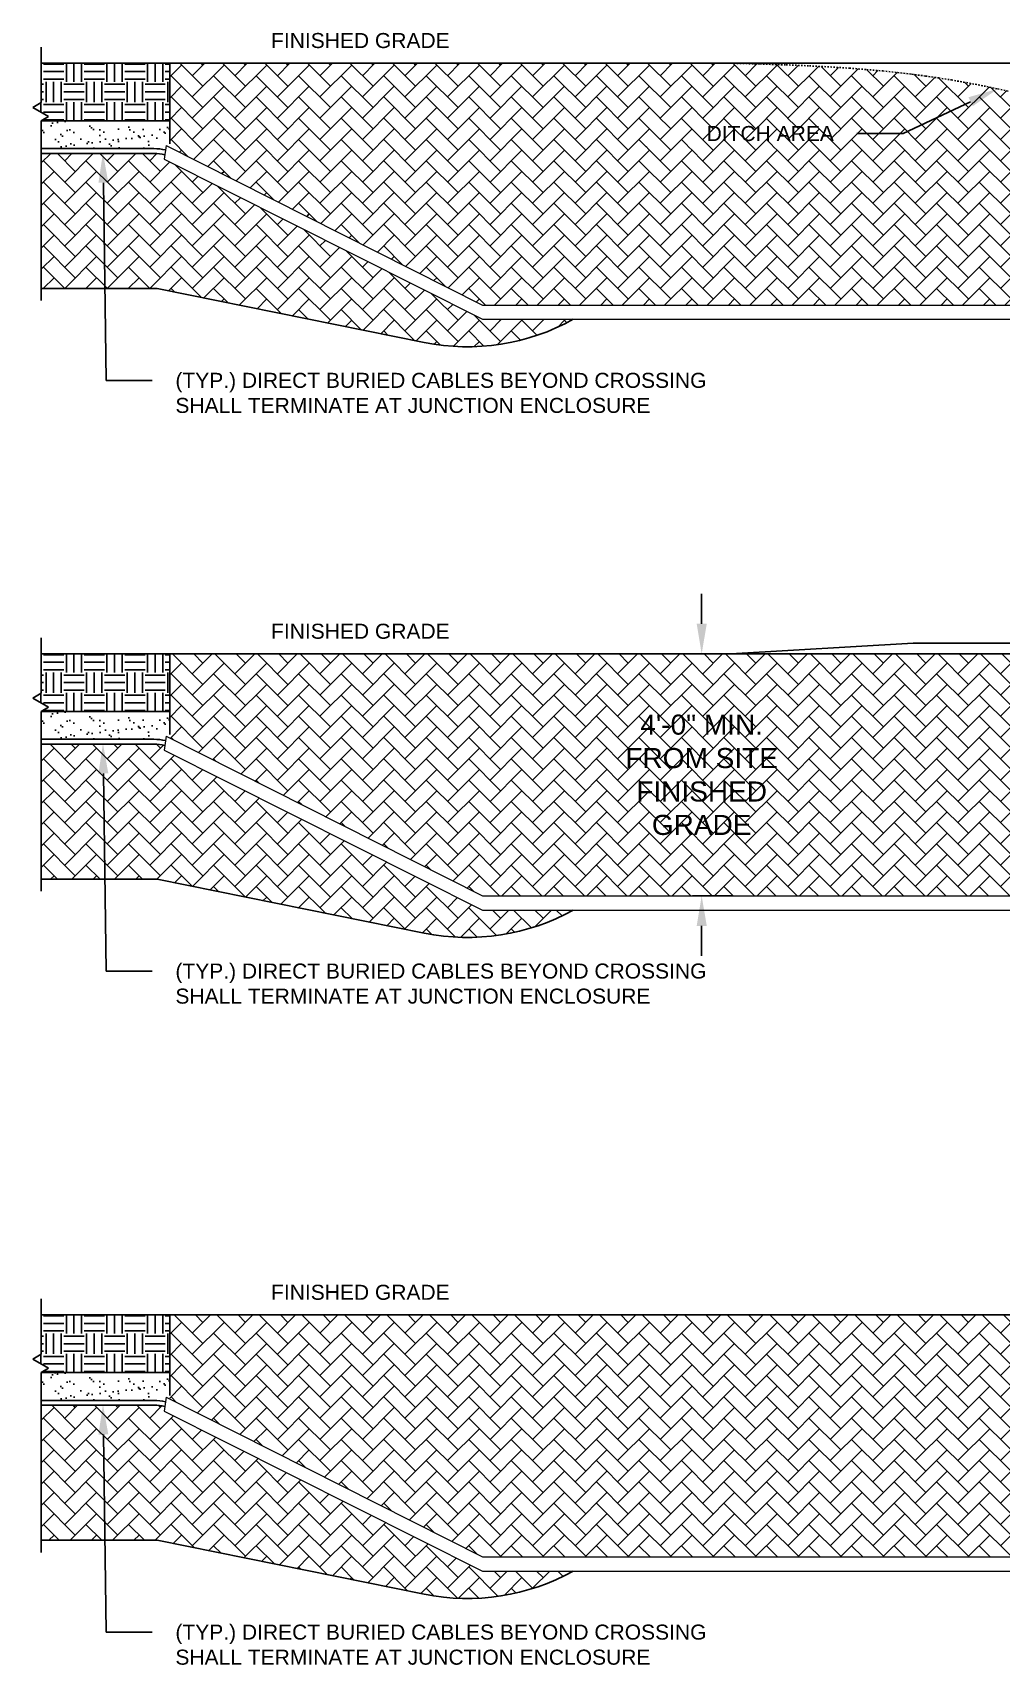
# Model space of a CAD drawing. Header units: feet. Extents: x 63 to 269, y 9 to 206.
# Drawn here: x 88.4 to 152.8, y 93.4 to 202.4 of the extents above; entities that cross this region are included whole.
import ezdxf
from ezdxf import colors
from ezdxf.entities.mleader import LeaderData, LeaderLine
from ezdxf.math import Vec2, Vec3

# ---------------------------------------------------------------- set-up
doc = ezdxf.new("R2010")
doc.units = ezdxf.units.FT
doc.header["$MEASUREMENT"] = 0
doc.linetypes.add('DASHED', pattern=[0.75, 0.5, -0.25])
for name, color, linetype in [('CABLE', 2, 'Continuous'), ('E-FIN-GR', 4, 'Continuous'), ('G-ANNO-DIMS', 1, 'Continuous'), ('G-NOTES', 7, 'Continuous'), ('text', 1, 'Continuous')]:
    doc.layers.add(name, color=color, linetype=linetype)
doc.layers.add('CONDUIT', color=6, linetype='Continuous', lineweight=18)
doc.styles.add('NEI-A', font='arial.ttf')
doc.dimstyles.new('NEI-A', dxfattribs={"dimtxt": 0.1, "dimasz": 0.125, "dimexe": 0.0625, "dimexo": 0.0625, "dimgap": 0.0625, "dimtad": 0, "dimtih": 1, "dimtoh": 1, "dimdec": 4, "dimzin": 3, "dimdsep": 46, "dimlunit": 4, "dimtxsty": 'NEI-A', "dimcen": 0, "dimadec": 0, "dimazin": 0, "dimtfac": 0.75, "dimtdec": 4, "dimtofl": 0, "dimtmove": 0, "dimatfit": 3, "dimfxl": 1, "dimfrac": 1, "dimtolj": 1, "dimtzin": 0, "dimarcsym": 0})
pattern_1 = [(45, (3e-14, -2.655), (0, 1.4142136), [3, -1]), (135, (0.7071, -1.9479), (1e-16, 1.4142136), [3, -1])]

# ---------------------------------------------------------------- blocks, each defined once
blk = doc.blocks.new('*D6')
at = {"layer": 'Defpoints', "color": 0, "transparency": 16777216}
for p in [(128.63, 161.13), (132.87, 161.13), (130.26, 145.04)]:
    blk.add_point(p, dxfattribs=at)
at = {"layer": 'G-ANNO-DIMS', "color": 0, "lineweight": -2, "transparency": 16777216}
for p, q in [((132.87, 163.13), (132.87, 165.13)), ((130.63, 161.13), (134.87, 161.13)), ((132.26, 145.04), (134.87, 145.04)), ((132.87, 143.04), (132.87, 141.04))]:
    blk.add_line(p, q, dxfattribs=at)
at = {"layer": 'G-ANNO-DIMS', "color": 0, "transparency": 16777216}
for points in [[(132.54, 163.13), (133.21, 163.13), (132.87, 161.13)], [(132.54, 143.04), (133.21, 143.04), (132.87, 145.04)]]:
    blk.add_solid(points, dxfattribs=at)
at = {"layer": 'G-ANNO-DIMS', "color": 0, "transparency": 16777216, "insert": (132.87, 153.08), "char_height": 3.2, "width": 14.0503, "attachment_point": 5, "style": 'NEI-A'}
blk.add_mtext('\\A1;{\\H0.41667x;4\'-0" MIN. FROM SITE FINISHED GRADE }', dxfattribs=at)

msp = doc.modelspace()

# ---------------------------------------------------------------- hatches: boundary and pattern name
h = msp.add_hatch()
h.set_pattern_fill('EARTH', color=8, scale=5.4)
h.set_pattern_definition([(0, (-3e-14, 83.241), (1.35, 1.35), [1.35, -1.35]), (0, (-3e-14, 83.7472), (1.35, 1.35), [1.35, -1.35]), (0, (-3e-14, 84.2535), (1.35, 1.35), [1.35, -1.35]), (90, (0.1687, 84.4222), (-1.35, 1.35), [1.35, -1.35]), (90, (0.675, 84.4222), (-1.35, 1.35), [1.35, -1.35]), (90, (1.1812, 84.4222), (-1.35, 1.35), [1.35, -1.35])])
h.paths.add_polyline_path([(97.49986, 200.40874), (97.49986, 196.57509), (88.94714, 196.57509), (88.94714, 196.57875), (89.4412, 196.86399), (88.38895, 197.47151), (88.94714, 197.79378), (88.94714, 200.40874)])
h = msp.add_hatch()
h.set_pattern_fill('EARTH', color=8, scale=5.4)
h.set_pattern_definition([(0, (-3e-14, 43.9596), (1.35, 1.35), [1.35, -1.35]), (0, (-3e-14, 44.4658), (1.35, 1.35), [1.35, -1.35]), (0, (-3e-14, 44.9721), (1.35, 1.35), [1.35, -1.35]), (90, (0.1687, 45.1408), (-1.35, 1.35), [1.35, -1.35]), (90, (0.675, 45.1408), (-1.35, 1.35), [1.35, -1.35]), (90, (1.1812, 45.1408), (-1.35, 1.35), [1.35, -1.35])])
h.paths.add_polyline_path([(97.49986, 161.12736), (97.49986, 157.29371), (88.94714, 157.29371), (88.94714, 157.29736), (89.4412, 157.58261), (88.38895, 158.19013), (88.94714, 158.5124), (88.94714, 161.12736)])
h = msp.add_hatch()
h.set_pattern_fill('EARTH', color=8, scale=5.4)
h.paths.add_polyline_path([(97.49986, 117.16778), (97.49986, 113.33412), (88.94714, 113.33412), (88.94714, 113.33778), (89.4412, 113.62302), (88.38895, 114.23054), (88.94714, 114.55282), (88.94714, 117.16778)])

# ---------------------------------------------------------------- linework, layer by layer
for p, q in [((97.49986, 200.40874), (97.49986, 195.04194)), ((97.49986, 161.12736), (97.49986, 155.76056)), ((97.49986, 117.16778), (97.49986, 111.80098))]:
    msp.add_line(p, q)
at = {"color": 3}
for p, q in [((97.49986, 196.57509), (88.94714, 196.57509)), ((97.49986, 157.29371), (88.94714, 157.29371)), ((97.49986, 113.33412), (88.94714, 113.33412))]:
    msp.add_line(p, q, dxfattribs=at)
at = {"linetype": 'DASHED', "ltscale": 0.1}
msp.add_lwpolyline([(134.80709, 200.40874), (136.74682, 200.35704), (138.48273, 200.29807), (140.0378, 200.23172), (141.43503, 200.15788), (142.6974, 200.07646), (143.8479, 199.98733), (144.90953, 199.8904), (145.90528, 199.78555), (146.85483, 199.67278), (147.76462, 199.55252), (148.63778, 199.42532), (149.47745, 199.29171), (150.28675, 199.15224), (151.06881, 199.00744), (151.82678, 198.85785), (152.56377, 198.70401), (153.28183, 198.54663)], dxfattribs=at)
for points in [[(88.94714, 185.4253), (96.65073, 185.4253), (114.42355, 181.83984, 0.178311159), (124.33532, 183.37688, 5.768677471)], [(88.94714, 146.14391), (96.65073, 146.14391), (114.42355, 142.55846, 0.178311159), (124.33532, 144.0955, 5.768677471)], [(88.94714, 102.18433), (96.65073, 102.18433), (114.42355, 98.59887, 0.178311159), (124.33532, 100.13591, 5.768677471)]]:
    msp.add_lwpolyline(points, format="xyb")
msp.add_lwpolyline([(199.40462, 161.12736), (187.27361, 161.84455), (146.93809, 161.84455), (134.80709, 161.12736)])
at = {"layer": 'CABLE'}
for points in [[(88.94714, 194.73012), (96.44583, 194.73012, -0.058350896), (97.21374, 194.6402, -0.058350896)], [(88.94714, 194.4063), (96.44583, 194.4063, -0.060511316), (97.16404, 194.31906, -0.060511316)], [(88.94714, 155.44874), (96.44583, 155.44874, -0.058350896), (97.21374, 155.35881, -0.058350896)], [(88.94714, 155.12492), (96.44583, 155.12492, -0.060511316), (97.16404, 155.03768, -0.060511316)], [(88.94714, 111.48915), (96.44583, 111.48915, -0.058350896), (97.21374, 111.39923, -0.058350896)], [(88.94714, 111.16533), (96.44583, 111.16533, -0.060511316), (97.16404, 111.07809, -0.060511316)]]:
    msp.add_lwpolyline(points, format="xyb", dxfattribs=at)
at = {"layer": 'CONDUIT'}
for p, q in [((97.26035, 194.94133), (97.11736, 194.01751)), ((97.26035, 194.94133), (118.2996, 184.32264)), ((97.11736, 194.01751), (118.2984, 183.37688)), ((97.26035, 155.65994), (97.11736, 154.73612)), ((97.26035, 155.65994), (118.2996, 145.04126)), ((97.11736, 154.73612), (118.2984, 144.0955)), ((97.26035, 111.70036), (97.11736, 110.77654)), ((97.26035, 111.70036), (118.2996, 101.08168)), ((97.11736, 110.77654), (118.2984, 100.13591))]:
    msp.add_line(p, q, dxfattribs=at)
for points in [[(118.2996, 184.32264), (215.9121, 184.32264)], [(118.2984, 183.37688), (215.9133, 183.37688)], [(118.2996, 145.04126), (215.9121, 145.04126)], [(118.2984, 144.0955), (215.9133, 144.0955)], [(118.2996, 101.08168), (215.9121, 101.08168)], [(118.2984, 100.13591), (215.9133, 100.13591)]]:
    msp.add_lwpolyline(points, dxfattribs=at)
at = {"layer": 'E-FIN-GR', "flags": 128}
for points in [[(88.94714, 200.40874), (134.80709, 200.40874)], [(127.30709, 200.40874), (206.90462, 200.40874)], [(88.94714, 161.12736), (134.80709, 161.12736)], [(127.30709, 161.12736), (206.90462, 161.12736)], [(88.94714, 117.16778), (134.80709, 117.16778)], [(127.30709, 117.16778), (206.90462, 117.16778)]]:
    msp.add_lwpolyline(points, dxfattribs=at)
at = {"layer": 'text'}
for p, q in [((88.94714, 201.47883), (88.94714, 197.79378)), ((88.94714, 197.79378), (88.38895, 197.47151)), ((88.38895, 197.47151), (89.4412, 196.86399)), ((89.4412, 196.86399), (88.94714, 196.57875)), ((88.94714, 196.57875), (88.94714, 184.62027)), ((88.94714, 162.19745), (88.94714, 158.5124)), ((88.94714, 158.5124), (88.38895, 158.19013)), ((88.38895, 158.19013), (89.4412, 157.58261)), ((89.4412, 157.58261), (88.94714, 157.29736)), ((88.94714, 157.29736), (88.94714, 145.33889)), ((88.94714, 118.23786), (88.94714, 114.55282)), ((88.94714, 114.55282), (88.38895, 114.23054)), ((88.38895, 114.23054), (89.4412, 113.62302)), ((89.4412, 113.62302), (88.94714, 113.33778)), ((88.94714, 113.33778), (88.94714, 101.3793))]:
    msp.add_line(p, q, dxfattribs=at)

# ---------------------------------------------------------------- texts
at = {"layer": 'G-ANNO-DIMS', "char_height": 1, "attachment_point": 5, "style": 'NEI-A'}
for insert in [(110.1727, 201.90919), (110.1727, 162.62781), (110.1727, 118.66823)]:
    msp.add_mtext_dynamic_manual_height_columns('{\\fArial|b0|i0|c0|p34;\\W1;FINISHED GRADE}', width=15.5016994, gutter_width=6.5625, heights=[0], dxfattribs=dict(at, insert=insert))

# ---------------------------------------------------------------- dimensions: what is measured, and where the dimension line sits
at = {"layer": 'G-ANNO-DIMS'}
dim = msp.add_linear_dim(base=(132.87289, 161.12736), p1=(130.2587, 145.04126), p2=(128.62831, 161.12736), angle=90, text='{\\H0.41667x;4\'-0" MIN. FROM SITE FINISHED GRADE }', dimstyle='NEI-A', override={"dimscale": 32, "dimasz": 0.0625}, dxfattribs=at)
dim.commit()
dim.dimension.update_dxf_attribs({"geometry": '*D6', "text_midpoint": (132.87289, 153.08431)})

# ---------------------------------------------------------------- next in the draw order: leaders
ml = msp.add_multileader_mtext('Standard', dxfattribs=at)
ml.set_content('(TYP.) DIRECT BURIED CABLES BEYOND CROSSING SHALL TERMINATE AT JUNCTION ENCLOSURE', color=256, style='NEI-A')
ml.set_leader_properties()
ml.build(insert=Vec2(0, 0))
ml.multileader.update_dxf_attribs({"dogleg_length": 3.07146, "arrow_head_size": 2})
ctx = ml.context
ctx.base_point, ctx.char_height, ctx.arrow_head_size, ctx.landing_gap_size, ctx.plane_origin = Vec3(96.33808, 179.31024), 1, 2, 1.53573, Vec3(91.92475, 193.91393)
notes = []
notes.append((ctx, [(1, (1, 1, 0), (93.26662, 179.31024), (1, 0), 3.07146, [(0, [(93.05602, 194.45872)], 0, [])])]))
ctx.mtext.insert, ctx.mtext.width, ctx.mtext.flow_direction = Vec3(97.87381, 179.81877), 35.2412415, 5
ctx.mtext.has_bg_fill, ctx.mtext.bg_color, ctx.mtext.bg_scale_factor, ctx.mtext.bg_transparency, ctx.mtext.use_window_bg_color = 1, -1073741824, 1.5, 0, 1
ml = msp.add_multileader_mtext('Standard', dxfattribs=at)
ml.set_content('(TYP.) DIRECT BURIED CABLES BEYOND CROSSING SHALL TERMINATE AT JUNCTION ENCLOSURE', color=256, style='NEI-A')
ml.set_leader_properties()
ml.build(insert=Vec2(0, 0))
ml.multileader.update_dxf_attribs({"dogleg_length": 3.07146, "arrow_head_size": 2})
ctx = ml.context
ctx.base_point, ctx.char_height, ctx.arrow_head_size, ctx.landing_gap_size, ctx.plane_origin = Vec3(96.33808, 140.02886), 1, 2, 1.53573, Vec3(91.92475, 154.63255)
notes.append((ctx, [(1, (1, 1, 0), (93.26662, 140.02886), (1, 0), 3.07146, [(0, [(93.05602, 155.17734)], 0, [])])]))
ctx.mtext.insert, ctx.mtext.width, ctx.mtext.flow_direction = Vec3(97.87381, 140.53739), 35.2412415, 5
ctx.mtext.has_bg_fill, ctx.mtext.bg_color, ctx.mtext.bg_scale_factor, ctx.mtext.bg_transparency, ctx.mtext.use_window_bg_color = 1, -1073741824, 1.5, 0, 1
ml = msp.add_multileader_mtext('Standard', dxfattribs=at)
ml.set_content('(TYP.) DIRECT BURIED CABLES BEYOND CROSSING SHALL TERMINATE AT JUNCTION ENCLOSURE', color=256, style='NEI-A')
ml.set_leader_properties()
ml.build(insert=Vec2(0, 0))
ml.multileader.update_dxf_attribs({"dogleg_length": 3.07146, "arrow_head_size": 2})
ctx = ml.context
ctx.base_point, ctx.char_height, ctx.arrow_head_size, ctx.landing_gap_size, ctx.plane_origin = Vec3(96.33808, 96.06927), 1, 2, 1.53573, Vec3(91.92475, 110.67296)
notes.append((ctx, [(1, (1, 1, 0), (93.26662, 96.06927), (1, 0), 3.07146, [(0, [(93.05602, 111.21776)], 0, [])])]))
ctx.mtext.insert, ctx.mtext.width, ctx.mtext.flow_direction = Vec3(97.87381, 96.5778), 35.2412415, 5
ctx.mtext.has_bg_fill, ctx.mtext.bg_color, ctx.mtext.bg_scale_factor, ctx.mtext.bg_transparency, ctx.mtext.use_window_bg_color = 1, -1073741824, 1.5, 0, 1
for ctx, leaders in notes:
    for number, flags, end, landing, length, lines in leaders:
        leader = LeaderData()
        leader.index, (leader.has_last_leader_line, leader.has_dogleg_vector, leader.attachment_direction) = number, flags
        leader.last_leader_point, leader.dogleg_vector, leader.dogleg_length = Vec3(end), Vec3(landing), length
        for number, points, colour, breaks in lines:
            line = LeaderLine()
            line.index, line.vertices, line.color, line.breaks = number, Vec3.list(points), colors.encode_raw_color(colour), breaks
            leader.lines.append(line)
        ctx.leaders.append(leader)

# ---------------------------------------------------------------- next in the draw order: hatches: boundary and pattern name
h = msp.add_hatch()
h.set_pattern_fill('AR-HBONE', color=8, scale=0.25)
h.set_pattern_definition(pattern_1)
edge = h.paths.add_edge_path()
edge.add_line((97.11736, 194.01751), (97.16404, 194.31906))
edge.add_arc((96.44583, 191.4063), 3, 76.1487174, 90)
edge.add_line((96.44583, 194.4063), (88.94769, 194.4063))
edge.add_line((88.94769, 194.4063), (88.94714, 185.4253))
edge.add_line((88.94714, 185.4253), (96.65073, 185.4253))
edge.add_line((96.65073, 185.4253), (114.42355, 181.83984))
edge.add_arc((117.29295, 196.06324), 14.50995, 258.5943369, 299.0352148)
edge.add_line((124.33532, 183.37688), (118.2984, 183.37688))
edge.add_line((118.2984, 183.37688), (97.11736, 194.01751))
h = msp.add_hatch()
h.set_pattern_fill('AR-HBONE', color=8, scale=0.25)
h.paths.add_polyline_path([(236.71184, 157.43249), (236.71184, 161.12736), (199.40462, 161.12736), (127.30709, 161.12736), (97.49986, 161.12736), (97.49986, 157.43249), (97.49986, 155.53906), (118.2996, 145.04126), (215.9121, 145.04126), (236.71184, 155.53906)])
h.paths.add_polyline_path([(125.05191, 148.36663), (140.81119, 148.36663), (140.81119, 157.78244), (125.05191, 157.78244)], flags=24)
h = msp.add_hatch()
h.set_pattern_fill('AR-HBONE', color=8, scale=0.25)
edge = h.paths.add_edge_path()
edge.add_line((97.11736, 154.73612), (97.16404, 155.03768))
edge.add_arc((96.44583, 152.12492), 3, 76.1487174, 90)
edge.add_line((96.44583, 155.12492), (88.94769, 155.12492))
edge.add_line((88.94769, 155.12492), (88.94714, 146.14391))
edge.add_line((88.94714, 146.14391), (96.65073, 146.14391))
edge.add_line((96.65073, 146.14391), (114.42355, 142.55846))
edge.add_arc((117.29295, 156.78186), 14.50995, 258.5943369, 299.0352148)
edge.add_line((124.33532, 144.0955), (118.2984, 144.0955))
edge.add_line((118.2984, 144.0955), (97.11736, 154.73612))
h = msp.add_hatch()
h.set_pattern_fill('AR-HBONE', color=8, scale=0.25)
h.paths.add_polyline_path([(127.30709, 117.16778), (97.49986, 117.16778), (97.49986, 113.47291), (97.49986, 111.57948), (118.2996, 101.08168), (215.9121, 101.08168), (236.71184, 111.57948), (236.71184, 113.47291), (236.71184, 117.16778), (199.40462, 117.16778)])
h.paths.add_polyline_path([(163.31851, 113.28788, -1), (164.91435, 113.28788, -1)], flags=16)
h.paths.add_polyline_path([(165.31146, 113.28788, -1), (166.9073, 113.28788, -1)], flags=16)
h.paths.add_polyline_path([(167.3044, 113.28788, -1), (168.90024, 113.28788, -1)], flags=16)
h.paths.add_polyline_path([(169.29735, 113.28788, -1), (170.89319, 113.28788, -1)], flags=16)
h.paths.add_polyline_path([(170.48222, 103.48372), (176.01404, 103.48372), (176.01404, 110.01187), (170.48222, 110.01187)], flags=24)
h = msp.add_hatch()
h.set_pattern_fill('AR-HBONE', color=8, scale=0.25)
edge = h.paths.add_edge_path()
edge.add_line((97.11736, 110.77654), (97.16404, 111.07809))
edge.add_arc((96.44583, 108.16533), 3, 76.1487174, 90)
edge.add_line((96.44583, 111.16533), (88.94769, 111.16533))
edge.add_line((88.94769, 111.16533), (88.94714, 102.18433))
edge.add_line((88.94714, 102.18433), (96.65073, 102.18433))
edge.add_line((96.65073, 102.18433), (114.42355, 98.59887))
edge.add_arc((117.29295, 112.82227), 14.50995, 258.5943369, 299.0352148)
edge.add_line((124.33532, 100.13591), (118.2984, 100.13591))
edge.add_line((118.2984, 100.13591), (97.11736, 110.77654))
at = {"layer": 'G-NOTES'}
h = msp.add_hatch(dxfattribs=at)
h.set_pattern_fill('AR-SAND', color=256, scale=0.641842)
h.set_pattern_definition([(37.5, (-3e-14, 83.241), (-0.040432, 1.236717), [0, -0.9756, 0, -1.091132, 0, -1.0429936]), (7.5, (-3e-14, 83.241), (1.135917, 1.811372), [0, -0.5263106, 0, -0.879324, 0, -0.336967]), (327.5, (-0.7895, 83.241), (1.998788, 0.003632), [0, -0.320921, 0, -1.155316, 0, -1.508329]), (317.5, (-0.7895, 83.241), (1.929459, 0.56333), [0, -0.1604606, 0, -0.757374, 0, -0.866487])])
h.paths.add_polyline_path([(97.49986, 196.57509), (97.49986, 194.82044), (97.26035, 194.94133), (97.21374, 194.6402), (96.93387, 194.69881), (96.66345, 194.72568), (96.44583, 194.73012), (88.94714, 194.73012), (88.94714, 196.57509)])
h = msp.add_hatch(dxfattribs=at)
h.set_pattern_fill('AR-SAND', color=256, scale=0.641842)
h.set_pattern_definition([(37.5, (-3e-14, 43.9596), (-0.040432, 1.236717), [0, -0.9756, 0, -1.091132, 0, -1.0429936]), (7.5, (-3e-14, 43.9596), (1.135917, 1.811372), [0, -0.5263106, 0, -0.879324, 0, -0.336967]), (327.5, (-0.7895, 43.9596), (1.998788, 0.003632), [0, -0.320921, 0, -1.155316, 0, -1.508329]), (317.5, (-0.7895, 43.9596), (1.929459, 0.56333), [0, -0.1604606, 0, -0.757374, 0, -0.866487])])
h.paths.add_polyline_path([(97.49986, 157.29371), (97.49986, 155.53906), (97.26035, 155.65994), (97.21374, 155.35881), (96.93387, 155.41743), (96.66345, 155.44429), (96.44583, 155.44874), (88.94714, 155.44874), (88.94714, 157.29371)])
h = msp.add_hatch(dxfattribs=at)
h.set_pattern_fill('AR-SAND', color=256, scale=0.641842)
h.paths.add_polyline_path([(97.49986, 113.33412), (97.49986, 111.57948), (97.26035, 111.70036), (97.21374, 111.39923), (96.93387, 111.45785), (96.66345, 111.48471), (96.44583, 111.48915), (88.94714, 111.48915), (88.94714, 113.33412)])

# ---------------------------------------------------------------- next in the draw order: leaders
at = {"layer": 'G-ANNO-DIMS'}
ml = msp.add_multileader_mtext('Standard', dxfattribs=at)
ml.set_content('DITCH AREA', color=256, style='NEI-A')
ml.set_leader_properties()
ml.build(insert=Vec2(0, 0))
ml.multileader.update_dxf_attribs({"dogleg_length": 3.07146, "arrow_head_size": 2})
ctx = ml.context
ctx.base_point, ctx.char_height, ctx.arrow_head_size, ctx.landing_gap_size, ctx.plane_origin = Vec3(131.77138, 195.72398), 1, 2, 1.53573, Vec3(1264.15818, 56.63052)
ctx.text_align_type = 2
notes = []
notes.append((ctx, [(0, (1, 1, 0), (146.26901, 195.72398), (-1, 0), 3.07146, [(0, [(152.56377, 198.70401)], 0, [])])]))
ctx.mtext.insert, ctx.mtext.width, ctx.mtext.alignment, ctx.mtext.flow_direction = Vec3(141.66182, 196.2325), 11.9663438, 3, 5
ctx.mtext.has_bg_fill, ctx.mtext.bg_color, ctx.mtext.bg_scale_factor, ctx.mtext.bg_transparency, ctx.mtext.use_window_bg_color = 1, -1073741824, 1.5, 0, 1
for ctx, leaders in notes:
    for number, flags, end, landing, length, lines in leaders:
        leader = LeaderData()
        leader.index, (leader.has_last_leader_line, leader.has_dogleg_vector, leader.attachment_direction) = number, flags
        leader.last_leader_point, leader.dogleg_vector, leader.dogleg_length = Vec3(end), Vec3(landing), length
        for number, points, colour, breaks in lines:
            line = LeaderLine()
            line.index, line.vertices, line.color, line.breaks = number, Vec3.list(points), colors.encode_raw_color(colour), breaks
            leader.lines.append(line)
        ctx.leaders.append(leader)

# ---------------------------------------------------------------- next in the draw order: hatches: boundary and pattern name
h = msp.add_hatch()
h.set_pattern_fill('AR-HBONE', color=8, scale=0.25)
h.set_pattern_definition(pattern_1)
h.paths.add_polyline_path([(236.71184, 194.82044), (236.71184, 196.71387), (236.71184, 200.40874), (199.40462, 200.40874), (197.46488, 200.35704), (195.72897, 200.29807), (194.1739, 200.23172), (192.77667, 200.15788), (191.5143, 200.07646), (190.3638, 199.98733), (189.30217, 199.8904), (188.30642, 199.78555), (187.35687, 199.67278), (186.44708, 199.55252), (185.57392, 199.42532), (184.73425, 199.29171), (183.92495, 199.15224), (183.14289, 199.00744), (182.38492, 198.85785), (181.64794, 198.70401), (180.92987, 198.54663), (180.23299, 198.38707), (179.56066, 198.22687), (178.91623, 198.06755), (178.30305, 197.91064), (177.72448, 197.75768), (177.18385, 197.6102), (176.68453, 197.46973), (176.22838, 197.33742), (175.81123, 197.21294), (175.42746, 197.0956), (175.07142, 196.98468), (174.73745, 196.87948), (174.41992, 196.77929), (174.11319, 196.68341), (173.8116, 196.59114), (173.50984, 196.50191), (173.20381, 196.41579), (172.88977, 196.33299), (172.56396, 196.2537), (172.22262, 196.17813), (171.86197, 196.10649), (171.47828, 196.03899), (171.06777, 195.97583), (170.62813, 195.91732), (170.16282, 195.86412), (169.67672, 195.817), (169.17474, 195.77672), (168.66176, 195.74407), (168.14269, 195.71979), (167.62242, 195.70467), (167.10585, 195.69945), (166.58928, 195.70467), (166.06901, 195.71979), (165.54994, 195.74407), (165.03697, 195.77672), (164.53498, 195.817), (164.04888, 195.86412), (163.58357, 195.91732), (163.14393, 195.97583), (162.73342, 196.03899), (162.34973, 196.10649), (161.98909, 196.17813), (161.64774, 196.2537), (161.32193, 196.33299), (161.00789, 196.41579), (160.70187, 196.50191), (160.4001, 196.59114), (160.09851, 196.68341), (159.79178, 196.77929), (159.47425, 196.87948), (159.14029, 196.98468), (158.78424, 197.0956), (158.40047, 197.21294), (157.98332, 197.33742), (157.52717, 197.46973), (157.02785, 197.6102), (156.48723, 197.75768), (155.90865, 197.91064), (155.29547, 198.06755), (154.65104, 198.22687), (153.97871, 198.38707), (153.28183, 198.54663), (152.56377, 198.70401), (151.82678, 198.85785), (151.06881, 199.00744), (150.28675, 199.15224), (149.47745, 199.29171), (148.63778, 199.42532), (147.76462, 199.55252), (146.85483, 199.67278), (145.90528, 199.78555), (144.90953, 199.8904), (143.8479, 199.98733), (142.6974, 200.07646), (141.43503, 200.15788), (140.0378, 200.23172), (138.48273, 200.29807), (136.74682, 200.35704), (134.80709, 200.40874), (127.30709, 200.40874), (97.49986, 200.40874), (97.49986, 196.71387), (97.49986, 194.82044), (118.2996, 184.32264), (215.9121, 184.32264)])
h.paths.add_polyline_path([(168.08218, 185.29291), (183.84145, 185.29291), (183.84145, 194.70963), (168.08218, 194.70963)], flags=24)

doc.saveas('drawing.dxf')
